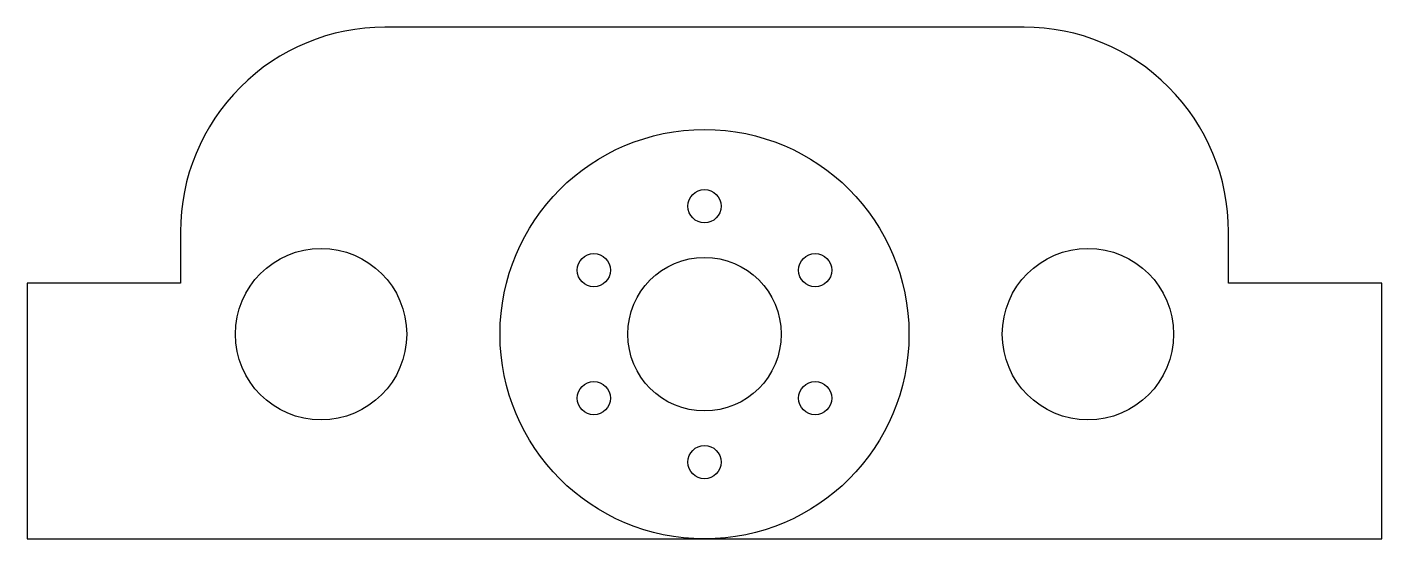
# Model space of a CAD drawing. Header units: millimetres. Extents: x -26.5 to 26.5, y 0 to 20.
import ezdxf

# ---------------------------------------------------------------- set-up
doc = ezdxf.new("R2010")
doc.units = ezdxf.units.MM

msp = doc.modelspace()

# ---------------------------------------------------------------- linework, layer by layer
for points in [[(-26.5, 0), (0, 0), (26.5, 0), (26.5, 10), (20.5, 10), (20.5, 12, 0.414214), (12.5, 20), (-12.5, 20, 0.414214), (-20.5, 12), (-20.5, 10), (-26.5, 10)], [(26.5, 0), (26.5, 10), (20.5, 10), (20.5, 12, 0.414214), (12.5, 20), (-12.5, 20, 0.414214), (-20.5, 12), (-20.5, 10), (-26.5, 10), (-26.5, 0), (0, 0)]]:
    msp.add_lwpolyline(points, format="xyb", close=True)
for centre, radius in [((0, 8), 8), ((0, 8), 8), ((0, 13), 0.65), ((-15, 8), 3.35), ((-4.33, 10.5), 0.65), ((4.33, 10.5), 0.65), ((15, 8), 3.35), ((0, 8), 3), ((-4.33, 5.5), 0.65), ((4.33, 5.5), 0.65), ((0, 3), 0.65)]:
    msp.add_circle(centre, radius)

doc.saveas('drawing.dxf')
